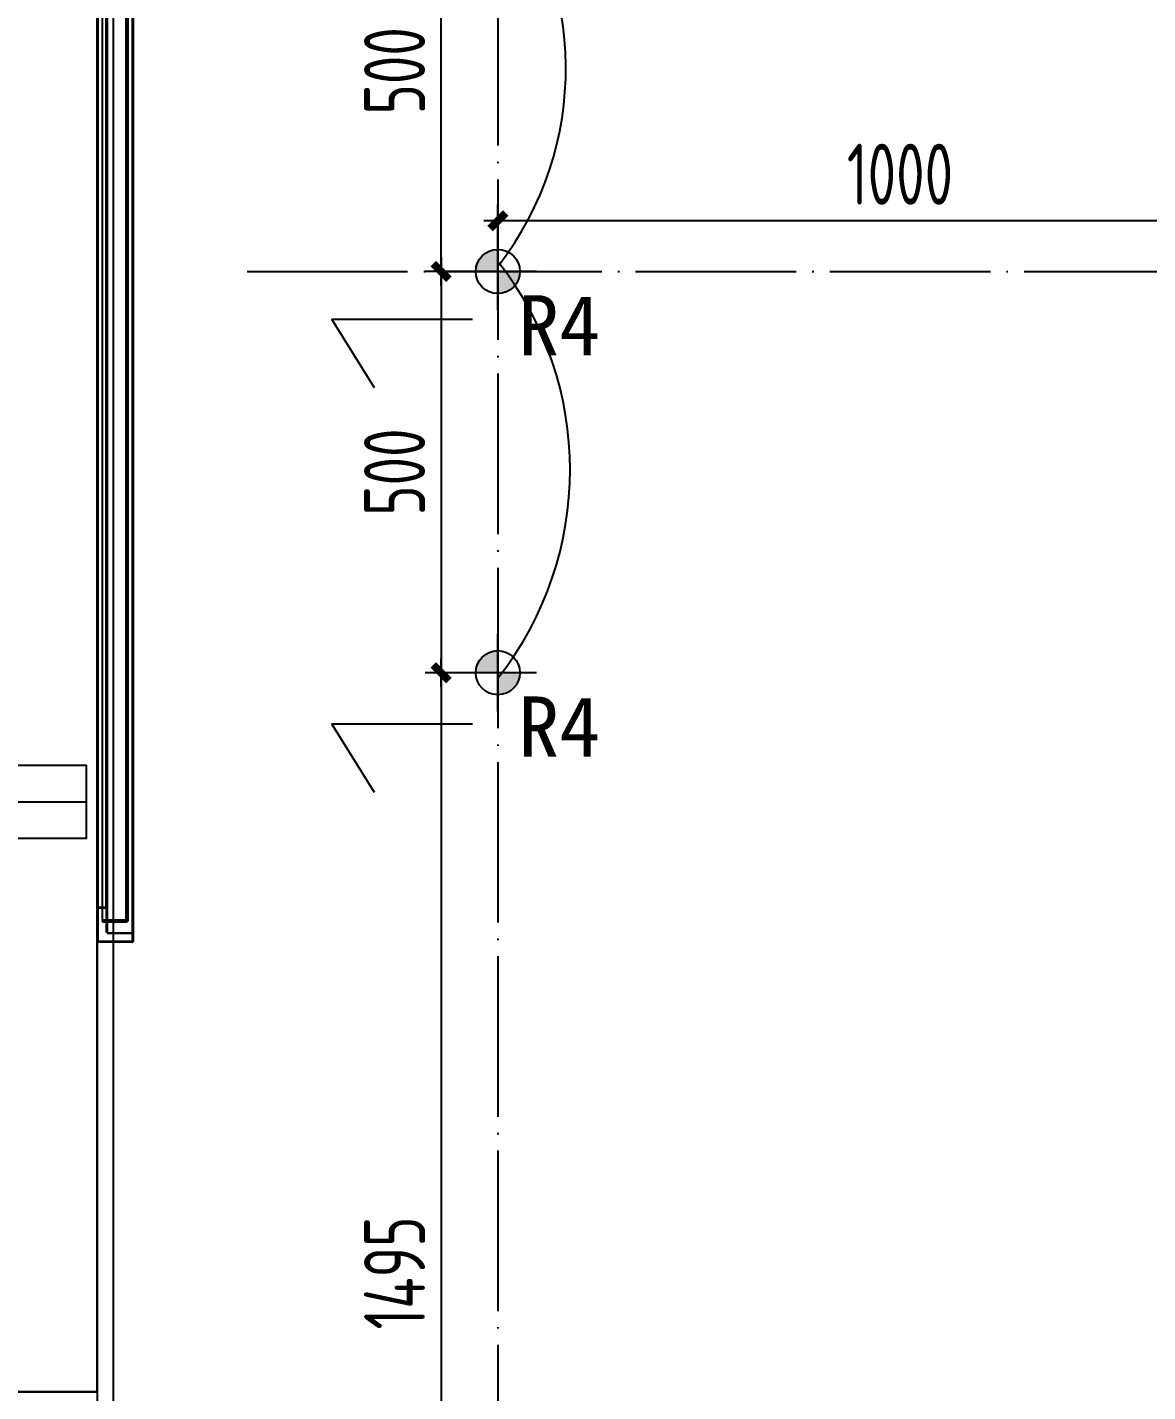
# Model space of a CAD drawing. Extents: x 11992 to 29481, y -6727 to 6811.
# Drawn here: x 19013 to 20409, y 431 to 2131 of the extents above; entities that cross this region are included whole.
import ezdxf

# ---------------------------------------------------------------- set-up
doc = ezdxf.new("R2010")
doc.units = 0
doc.header["$MEASUREMENT"] = 0
doc.linetypes.add('DOTE', pattern=[2.42, 2, -0.2, 0.02, -0.2])
doc.layers.get('0').update_dxf_attribs({"color": 8, "linetype": 'CONTINUOUS'})
doc.layers.get('Defpoints').update_dxf_attribs({"color": 8, "linetype": 'CONTINUOUS'})
for name, color, linetype in [('FF-FINISH【完成面】', 8, 'CONTINUOUS'), ('zoylight 2射灯', 1, 'CONTINUOUS'), ('zoylight 3编号', 7, 'CONTINUOUS'), ('zoylight 4标注', 9, 'CONTINUOUS'), ('zoylight 5回路', 4, 'CONTINUOUS')]:
    doc.layers.add(name, color=color, linetype=linetype)
doc.styles.add('CCD-DIM', font='archs.shx', dxfattribs={"width": 0.8})
doc.styles.add('TFB MS 3mm at 1 to 25', font='arial.ttf', dxfattribs={"height": 75})
doc.dimstyles.new('zoylight_DIM_40', dxfattribs={"dimscale": 40, "dimtxt": 1.9, "dimasz": 0.4, "dimexe": 0.5, "dimexo": 0.5, "dimgap": 0.5, "dimtad": 1, "dimdec": 0, "dimrnd": 5, "dimzin": 12, "dimdsep": 46, "dimtxsty": 'CCD-DIM', "dimblk": 'CCD_Dimension_Tick', "dimcen": 0.125, "dimclrd": 44, "dimclre": 44, "dimclrt": 50, "dimadec": 0, "dimazin": 0, "dimtfac": 1, "dimtdec": 0, "dimtmove": 2, "dimatfit": 3, "dimldrblk": 'CCD_Leader_Dot', "dimfxl": 0, "dimtvp": 1, "dimtolj": 1, "dimtzin": 0, "dimarcsym": 0})

# ---------------------------------------------------------------- blocks, each defined once
blk = doc.blocks.new('CCD_Dimension_Tick')
at = {"color": 0, "linetype": 'ByBlock'}
for p, q in [((-1.09, 0), (0, 0)), ((0, 0), (1.09, 0))]:
    blk.add_line(p, q, dxfattribs=at)
at = {"color": 0, "linetype": 'Continuous', "const_width": 0.608}
blk.add_lwpolyline([(-0.61, -0.61), (0.61, 0.61)], dxfattribs=at)
blk = doc.blocks.new('*D29')
at = {"layer": 'Defpoints', "color": 0, "linetype": 'Continuous'}
for p in [(19598.8, 1889.5), (19598.8, 1826.4, 2437.4), (20601, 1826.4, 2437.4)]:
    blk.add_point(p, dxfattribs=at)
at = {"layer": 'zoylight 4标注', "color": 44, "linetype": 'Continuous', "lineweight": -2}
blk.add_line((19598.8, 1846.4), (19598.8, 1909.5), dxfattribs=at)
at = {"layer": 'zoylight 4标注', "color": 44, "lineweight": -2}
for p, q in [((20601, 1846.4), (20601, 1909.5)), ((20585, 1889.5), (19614.8, 1889.5))]:
    blk.add_line(p, q, dxfattribs=at)
at = {"layer": 'zoylight 4标注', "color": 44, "linetype": 'Continuous', "lineweight": -2, "xscale": 16, "yscale": 16, "zscale": 16, "rotation": 180}
blk.add_blockref('CCD_Dimension_Tick', (19598.8, 1889.5), dxfattribs=at)
at = {"layer": 'zoylight 4标注', "color": 44, "linetype": 'Continuous', "lineweight": -2, "xscale": 16, "yscale": 16, "zscale": 16}
blk.add_blockref('CCD_Dimension_Tick', (20601, 1889.5), dxfattribs=at)
at = {"layer": 'zoylight 4标注', "color": 50, "linetype": 'Continuous', "insert": (20099.9, 1947.5), "char_height": 76, "attachment_point": 5, "style": 'CCD-DIM'}
blk.add_mtext('\\A1;1000', dxfattribs=at)
blk = doc.blocks.new('CCD_Leader_Dot')
at = {"color": 0, "linetype": 'ByBlock'}
blk.add_line((-5, 0), (-10, 0), dxfattribs=at)
at = {"color": 0, "linetype": 'ByBlock', "const_width": 5}
blk.add_lwpolyline([(-2.5, 0, 1), (2.5, 0, 1)], format="xyb", close=True, dxfattribs=at)
blk = doc.blocks.new('嵌入式射灯55')
at = {"layer": 'zoylight 2射灯'}
h = blk.add_hatch(color=256, dxfattribs=at)
h.dxf.hatch_style = 1
h.paths.add_polyline_path([(0, 0), (0, 27.5, 0.41421356), (-27.5, 0)])
h.paths.add_polyline_path([(0, -27.5, 0.41421356), (27.5, 0), (0, 0)])
for p, q in [((0, -48.125), (0, 48.125)), ((48.125, 0), (-48.125, 0))]:
    blk.add_line(p, q, dxfattribs=at)
blk.add_circle((0, 0), 27.5, dxfattribs=at)
blk = doc.blocks.new('*D31')
at = {"layer": 'Defpoints', "color": 0, "linetype": 'Continuous'}
for p in [(19528.2, 2326.4), (19598.8, 2326.4, 2437.4), (19598.8, 1826.4, 2437.4)]:
    blk.add_point(p, dxfattribs=at)
at = {"layer": 'zoylight 4标注', "color": 44, "linetype": 'Continuous', "lineweight": -2}
blk.add_line((19578.8, 2326.4), (19508.2, 2326.4), dxfattribs=at)
at = {"layer": 'zoylight 4标注', "color": 44, "lineweight": -2}
for p, q in [((19528.2, 1842.4), (19528.2, 2310.4)), ((19578.8, 1826.4), (19508.2, 1826.4))]:
    blk.add_line(p, q, dxfattribs=at)
at = {"layer": 'zoylight 4标注', "color": 44, "linetype": 'Continuous', "lineweight": -2, "xscale": 16, "yscale": 16, "zscale": 16}
for p, rotation in [((19528.2, 2326.4), 90), ((19528.2, 1826.4), 270)]:
    blk.add_blockref('CCD_Dimension_Tick', p, dxfattribs=dict(at, rotation=rotation))
at = {"layer": 'zoylight 4标注', "color": 50, "linetype": 'Continuous', "insert": (19470.2, 2076.4), "char_height": 76, "attachment_point": 5, "rotation": 90, "style": 'CCD-DIM'}
blk.add_mtext('\\A1;500', dxfattribs=at)
blk = doc.blocks.new('*D32')
at = {"layer": 'Defpoints', "color": 0, "linetype": 'Continuous'}
for p in [(19598.8, 1826.4, 2437.4), (19528.2, 1326.4), (19598.8, 1326.4, 2437.4)]:
    blk.add_point(p, dxfattribs=at)
at = {"layer": 'zoylight 4标注', "color": 44, "lineweight": -2}
for p, q in [((19578.8, 1826.4), (19508.2, 1826.4)), ((19528.2, 1810.4), (19528.2, 1342.4))]:
    blk.add_line(p, q, dxfattribs=at)
at = {"layer": 'zoylight 4标注', "color": 44, "linetype": 'Continuous', "lineweight": -2}
blk.add_line((19578.8, 1326.4), (19508.2, 1326.4), dxfattribs=at)
at = {"layer": 'zoylight 4标注', "color": 44, "linetype": 'Continuous', "lineweight": -2, "xscale": 16, "yscale": 16, "zscale": 16}
for p, rotation in [((19528.2, 1826.4), 90), ((19528.2, 1326.4), 270)]:
    blk.add_blockref('CCD_Dimension_Tick', p, dxfattribs=dict(at, rotation=rotation))
at = {"layer": 'zoylight 4标注', "color": 50, "linetype": 'Continuous', "insert": (19470.2, 1576.4), "char_height": 76, "attachment_point": 5, "rotation": 90, "style": 'CCD-DIM'}
blk.add_mtext('\\A1;500', dxfattribs=at)
blk = doc.blocks.new('*D33')
at = {"layer": 'Defpoints', "color": 0, "linetype": 'Continuous'}
for p in [(19598.8, 1326.4, 2437.4), (19528.2, -169.4), (19598.8, -169.4, 2437.4)]:
    blk.add_point(p, dxfattribs=at)
at = {"layer": 'zoylight 4标注', "color": 44, "lineweight": -2}
for p, q in [((19578.8, 1326.4), (19508.2, 1326.4)), ((19528.2, 1310.4), (19528.2, -153.4))]:
    blk.add_line(p, q, dxfattribs=at)
at = {"layer": 'zoylight 4标注', "color": 44, "linetype": 'Continuous', "lineweight": -2}
blk.add_line((19578.8, -169.4), (19508.2, -169.4), dxfattribs=at)
at = {"layer": 'zoylight 4标注', "color": 44, "linetype": 'Continuous', "lineweight": -2, "xscale": 16, "yscale": 16, "zscale": 16}
for p, rotation in [((19528.2, 1326.4), 90), ((19528.2, -169.4), 270)]:
    blk.add_blockref('CCD_Dimension_Tick', p, dxfattribs=dict(at, rotation=rotation))
at = {"layer": 'zoylight 4标注', "color": 50, "linetype": 'Continuous', "insert": (19470.2, 578.5), "char_height": 76, "attachment_point": 5, "rotation": 90, "style": 'CCD-DIM'}
blk.add_mtext('\\A1;1495', dxfattribs=at)
blk = doc.blocks.new('dfddd')
for p, q in [((0, 90.5), (0, 0)), ((0, 45.2), (380.2, 45.2))]:
    blk.add_line(p, q)
blk.add_lwpolyline([(-233.3, 0), (380.2, 0), (380.2, 90.5), (-233.3, 90.5)], close=True)

msp = doc.modelspace()

# ---------------------------------------------------------------- linework, layer by layer
for p, q in [((19099.6, 3630.6, 559.6), (19099.6, 430.6, 559.6)), ((19099.6, 3630.6, 329.6), (19099.6, 430.6, 329.6)), ((19099.6, 3630.6, -2440.4), (19099.6, 430.6, -2440.4)), ((19099.6, 3630.6, 559.6), (19099.6, 430.6, 559.6)), ((19099.6, 430.6, -2440.4), (19099.6, 3630.6, -2440.4)), ((19099.6, 430.6, -2440.4), (19099.6, 3630.6, -2440.4)), ((19099.6, 430.6, -2640.4), (19099.6, 3630.6, -2640.4)), ((19099.5, 992.4, -2024.2), (19099.5, 2839.1, -2024.2)), ((19099.5, 992.4, -176.3), (19099.5, 2839.1, -176.3)), ((19099.6, 991.9, -2024.7), (19099.6, 2839.6, -2024.7)), ((19099.6, 991.9, -175.8), (19099.6, 2839.6, -175.8)), ((19099.8, 2840, -2025), (19099.8, 991.6, -2025)), ((19099.8, 991.6, -175.5), (19099.8, 2840, -175.5)), ((19100.1, 2840.2, -2025.2), (19100.1, 991.3, -2025.2)), ((19100.1, 991.3, -175.3), (19100.1, 2840.2, -175.3)), ((19100.5, 2840.3, -2025.3), (19100.5, 991.3, -2025.3)), ((19100.5, 991.3, -175.2), (19100.5, 2840.3, -175.2)), ((19143.6, 991.3, -2025.3), (19143.6, 2840.3, -2025.3)), ((19143.6, 991.3, -175.2), (19143.6, 2840.3, -175.2)), ((19144, 991.3, -2025.2), (19144, 2840.2, -2025.2)), ((19144, 991.3, -175.3), (19144, 2840.2, -175.3)), ((19144.3, 2840, -2025), (19144.3, 991.6, -2025)), ((19144.3, 2840, -175.5), (19144.3, 991.6, -175.5)), ((19144.5, 2839.6, -2024.7), (19144.5, 991.9, -2024.7)), ((19144.5, 991.9, -175.8), (19144.5, 2839.6, -175.8)), ((19144.5, 992.4, -2024.2), (19144.5, 2839.1, -2024.2)), ((19144.5, 992.4, -176.3), (19144.5, 2839.1, -176.3)), ((19111.5, 2827.9, -2012.9), (19111.5, 1003.7, -2012.9)), ((19111.5, 1003.7, -187.6), (19111.5, 2827.9, -187.6)), ((19111.6, 2828.4, -2013.4), (19111.6, 1003.2, -2013.4)), ((19111.6, 1003.2, -187.1), (19111.6, 2828.4, -187.1)), ((19111.8, 2828.7, -2013.7), (19111.8, 1002.8, -2013.7)), ((19111.8, 1002.8, -186.7), (19111.8, 2828.7, -186.7)), ((19112.1, 1002.6, -2014), (19112.1, 2828.9, -2014)), ((19112.1, 1002.6, -186.5), (19112.1, 2828.9, -186.5)), ((19112.5, 1002.5, -2014), (19112.5, 2829, -2014)), ((19112.5, 1002.5, -186.5), (19112.5, 2829, -186.5)), ((19143.6, 2829, -2014), (19143.6, 1002.5, -2014)), ((19143.6, 1002.5, -186.5), (19143.6, 2829, -186.5)), ((19144, 2829.1, -2014.1), (19144, 1002.5, -2014.1)), ((19144, 1002.5, -186.4), (19144, 2829.1, -186.4)), ((19144.3, 2829.3, -2014.3), (19144.3, 1002.3, -2014.3)), ((19144.3, 1002.3, -186.2), (19144.3, 2829.3, -186.2)), ((19144.5, 1001.4, -2015.2), (19144.5, 2830.1, -2015.2)), ((19144.5, 1001.4, -185.3), (19144.5, 2830.1, -185.3)), ((19144.5, 2829.6, -2014.7), (19144.5, 1001.9, -2014.7)), ((19144.5, 1001.9, -185.8), (19144.5, 2829.6, -185.8)), ((19106.2, 1018.4, -2000.2), (19106.2, 2813.2, -2000.2)), ((19106.2, 1018.4, -200.2), (19106.2, 2813.2, -200.2)), ((19135.6, 2813.2, -2000.2), (19135.6, 1018.4, -2000.2)), ((19135.6, 1018.4, -200.2), (19135.6, 2813.2, -200.2)), ((19136.6, 2813.2, -2000.1), (19136.6, 1018.4, -2000.1)), ((19136.6, 1018.4, -200.4), (19136.6, 2813.2, -200.4)), ((19137.4, 1018.4, -1999.6), (19137.4, 2813.2, -1999.6)), ((19137.4, 2813.2, -200.9), (19137.4, 1018.4, -200.9)), ((19137.8, 1018.4, -1998.8), (19137.8, 2813.2, -1998.8)), ((19137.8, 2813.2, -201.7), (19137.8, 1018.4, -201.7)), ((19137.9, 2813.2, -202.8), (19137.9, 1018.4, -202.8)), ((19137.9, 1018.4, -1997.7), (19137.9, 2813.2, -1997.7)), ((19099.5, 2798.5, -1983.6), (19099.5, 1033, -1983.6)), ((19099.5, 1033, -216.9), (19099.5, 2798.5, -216.9)), ((19099.6, 2798.1, -1983.1), (19099.6, 1033.5, -1983.1)), ((19099.6, 2798.1, -217.4), (19099.6, 1033.5, -217.4)), ((19099.8, 2797.7, -1982.7), (19099.8, 1033.8, -1982.7)), ((19099.8, 2797.7, -217.8), (19099.8, 1033.8, -217.8)), ((19100.1, 1034, -1982.5), (19100.1, 2797.5, -1982.5)), ((19100.1, 2797.5, -218), (19100.1, 1034, -218)), ((19100.5, 1034.1, -1982.5), (19100.5, 2797.4, -1982.5)), ((19100.5, 2797.4, -218), (19100.5, 1034.1, -218)), ((19110.6, 2797.4, -1982.5), (19110.6, 1034.1, -1982.5)), ((19110.6, 2797.4, -218), (19110.6, 1034.1, -218)), ((19111, 2797.5, -1982.5), (19111, 1034, -1982.5)), ((19111, 2797.5, -218), (19111, 1034, -218)), ((19111.3, 2797.7, -1982.7), (19111.3, 1033.8, -1982.7)), ((19111.3, 2797.7, -217.8), (19111.3, 1033.8, -217.8)), ((19111.5, 1033, -1983.6), (19111.5, 2798.5, -1983.6)), ((19111.5, 1033, -216.9), (19111.5, 2798.5, -216.9)), ((19111.5, 1033.5, -1983.1), (19111.5, 2798.1, -1983.1)), ((19111.5, 2798.1, -217.4), (19111.5, 1033.5, -217.4)), ((19099.6, 1033.5, -1983.1), (19099.5, 1033, -1983.6)), ((19099.5, 1033, -216.9), (19099.6, 1033.5, -217.4)), ((19099.6, 1033.1, -1983), (19099.5, 1032.6, -1983.4)), ((19099.5, 1032.6, -217.1), (19099.6, 1033.1, -217.5)), ((19099.5, 992.4, -2024.2), (19099.5, 1033, -1983.6)), ((19099.5, 992.4, -176.3), (19099.5, 1033, -216.9)), ((19099.5, 1032.6, -1983.4), (19099.5, 1033, -1983.6)), ((19099.5, 1033, -216.9), (19099.5, 1032.6, -217.1)), ((19099.6, 1032.9, -218), (19099.5, 1032.4, -217.5)), ((19099.6, 1032.9, -1982.5), (19099.5, 1032.4, -1983)), ((19099.5, 1032.4, -1983), (19099.5, 1032.6, -1983.4)), ((19099.5, 1032.6, -1983.4), (19099.5, 992, -2024)), ((19099.5, 1032.4, -217.5), (19099.5, 1032.6, -217.1)), ((19099.5, 992, -176.5), (19099.5, 1032.6, -217.1)), ((19099.5, 991.8, -176.9), (19099.5, 1032.4, -217.5)), ((19099.5, 1032.4, -217.5), (19099.5, 1032.4, -1983)), ((19099.5, 991.8, -2023.6), (19099.5, 1032.4, -1983)), ((19099.6, 1033.5, -1983.1), (19099.8, 1033.8, -1982.7)), ((19099.6, 1033.5, -217.4), (19099.8, 1033.8, -217.8)), ((19099.6, 1033.1, -1983), (19099.6, 1033.5, -1983.1)), ((19099.6, 1033.5, -217.4), (19099.6, 1033.1, -217.5)), ((19099.6, 1033.1, -1983), (19099.8, 1033.4, -1982.6)), ((19099.6, 1033.1, -217.5), (19099.8, 1033.4, -217.9)), ((19099.6, 1032.9, -218), (19099.8, 1033.3, -218.3)), ((19099.6, 1032.9, -1982.5), (19099.8, 1033.3, -1982.2)), ((19099.6, 1032.9, -1982.5), (19099.6, 1033.1, -1983)), ((19099.6, 1032.9, -218), (19099.6, 1033.1, -217.5)), ((19099.6, 1032.9, -218), (19099.6, 1032.9, -1982.5)), ((19099.8, 1033.8, -1982.7), (19100.1, 1034, -1982.5)), ((19099.8, 1033.8, -217.8), (19100.1, 1034, -218)), ((19099.8, 1033.8, -1982.7), (19099.8, 1033.4, -1982.6)), ((19099.8, 1033.8, -217.8), (19099.8, 1033.4, -217.9)), ((19099.8, 1033.4, -1982.6), (19100.1, 1033.6, -1982.4)), ((19099.8, 1033.4, -217.9), (19100.1, 1033.6, -218.1)), ((19099.8, 1033.3, -1982.2), (19100.1, 1033.5, -1982)), ((19099.8, 1033.3, -218.3), (19100.1, 1033.5, -218.5)), ((19099.8, 1033.3, -1982.2), (19099.8, 1033.4, -1982.6)), ((19099.8, 1033.3, -218.3), (19099.8, 1033.4, -217.9)), ((19099.8, 1033.3, -218.3), (19099.8, 1033.3, -1982.2)), ((19100.5, 1034.1, -1982.5), (19100.1, 1034, -1982.5)), ((19100.5, 1034.1, -218), (19100.1, 1034, -218)), ((19100.1, 1034, -1982.5), (19100.1, 1033.6, -1982.4)), ((19100.1, 1034, -218), (19100.1, 1033.6, -218.1)), ((19100.5, 1033.7, -1982.3), (19100.1, 1033.6, -1982.4)), ((19100.5, 1033.7, -218.2), (19100.1, 1033.6, -218.1)), ((19100.5, 1033.6, -218.6), (19100.1, 1033.5, -218.5)), ((19100.5, 1033.6, -1981.9), (19100.1, 1033.5, -1982)), ((19100.1, 1033.5, -1982), (19100.1, 1033.6, -1982.4)), ((19100.1, 1033.5, -218.5), (19100.1, 1033.6, -218.1)), ((19100.1, 1033.5, -218.5), (19100.1, 1033.5, -1982)), ((19100.5, 1034.1, -1982.5), (19110.6, 1034.1, -1982.5)), ((19100.5, 1034.1, -218), (19110.6, 1034.1, -218)), ((19100.5, 1033.7, -1982.3), (19100.5, 1034.1, -1982.5)), ((19100.5, 1034.1, -218), (19100.5, 1033.7, -218.2)), ((19100.5, 1033.6, -1981.9), (19100.5, 1033.7, -1982.3)), ((19100.5, 1033.7, -1982.3), (19110.6, 1033.7, -1982.3)), ((19100.5, 1033.6, -218.6), (19100.5, 1033.7, -218.2)), ((19100.5, 1033.7, -218.2), (19110.6, 1033.7, -218.2)), ((19100.5, 1033.6, -218.6), (19100.5, 1033.6, -1981.9)), ((19100.5, 1033.6, -218.6), (19110.6, 1033.6, -218.6)), ((19100.5, 1033.6, -1981.9), (19110.6, 1033.6, -1981.9)), ((19110.6, 1034.1, -1982.5), (19111, 1034, -1982.5)), ((19111, 1034, -218), (19110.6, 1034.1, -218)), ((19110.6, 1034.1, -1982.5), (19110.6, 1033.7, -1982.3)), ((19110.6, 1034.1, -218), (19110.6, 1033.7, -218.2)), ((19110.6, 1033.6, -1981.9), (19110.6, 1033.7, -1982.3)), ((19110.6, 1033.7, -1982.3), (19111, 1033.6, -1982.4)), ((19110.6, 1033.6, -218.6), (19110.6, 1033.7, -218.2)), ((19111, 1033.6, -218.1), (19110.6, 1033.7, -218.2)), ((19110.6, 1033.6, -218.6), (19110.6, 1033.6, -1981.9)), ((19110.6, 1033.6, -1981.9), (19111, 1033.5, -1982)), ((19111, 1033.5, -218.5), (19110.6, 1033.6, -218.6)), ((19111, 1034, -1982.5), (19111.3, 1033.8, -1982.7)), ((19111, 1034, -218), (19111.3, 1033.8, -217.8)), ((19111, 1034, -1982.5), (19111, 1033.6, -1982.4)), ((19111, 1034, -218), (19111, 1033.6, -218.1)), ((19111, 1033.5, -1982), (19111, 1033.6, -1982.4)), ((19111, 1033.6, -1982.4), (19111.3, 1033.4, -1982.6)), ((19111, 1033.5, -218.5), (19111, 1033.6, -218.1)), ((19111, 1033.6, -218.1), (19111.3, 1033.4, -217.9)), ((19111, 1033.5, -218.5), (19111, 1033.5, -1982)), ((19111, 1033.5, -218.5), (19111.3, 1033.3, -218.3)), ((19111, 1033.5, -1982), (19111.3, 1033.3, -1982.2)), ((19111.3, 1033.8, -1982.7), (19111.5, 1033.5, -1983.1)), ((19111.3, 1033.8, -217.8), (19111.5, 1033.5, -217.4)), ((19111.3, 1033.8, -1982.7), (19111.3, 1033.4, -1982.6)), ((19111.3, 1033.8, -217.8), (19111.3, 1033.4, -217.9)), ((19111.3, 1033.3, -1982.2), (19111.3, 1033.4, -1982.6)), ((19111.5, 1033.1, -1983), (19111.3, 1033.4, -1982.6)), ((19111.3, 1033.3, -218.3), (19111.3, 1033.4, -217.9)), ((19111.3, 1033.4, -217.9), (19111.5, 1033.1, -217.5)), ((19111.3, 1033.3, -218.3), (19111.3, 1033.3, -1982.2)), ((19111.3, 1033.3, -1982.2), (19111.5, 1032.9, -1982.5)), ((19111.3, 1033.3, -218.3), (19111.5, 1032.9, -218)), ((19111.5, 1033.5, -1983.1), (19111.5, 1033, -1983.6)), ((19111.5, 1033, -216.9), (19111.5, 1033.5, -217.4)), ((19111.5, 1033.1, -1983), (19111.5, 1033.5, -1983.1)), ((19111.5, 1033.5, -217.4), (19111.5, 1033.1, -217.5)), ((19111.5, 1033.1, -1983), (19111.5, 1032.6, -1983.4)), ((19111.5, 1032.9, -1982.5), (19111.5, 1033.1, -1983)), ((19111.5, 1032.9, -218), (19111.5, 1033.1, -217.5)), ((19111.5, 1032.6, -217.1), (19111.5, 1033.1, -217.5)), ((19111.5, 1033, -1983.6), (19111.5, 1003.7, -2012.9)), ((19111.5, 1033, -216.9), (19111.5, 1003.7, -187.6)), ((19111.5, 1033, -216.9), (19111.5, 1032.6, -217.1)), ((19111.5, 1032.6, -1983.4), (19111.5, 1033, -1983.6)), ((19111.5, 1032.9, -1982.5), (19111.5, 1032.4, -1983)), ((19111.5, 1032.9, -218), (19111.5, 1032.9, -1982.5)), ((19111.5, 1032.9, -218), (19111.5, 1032.4, -217.5)), ((19111.5, 1032.6, -1983.4), (19111.5, 1003.3, -2012.8)), ((19111.5, 1032.4, -1983), (19111.5, 1032.6, -1983.4)), ((19111.5, 1032.4, -217.5), (19111.5, 1032.6, -217.1)), ((19111.5, 1032.6, -217.1), (19111.5, 1003.3, -187.7)), ((19111.5, 1032.4, -217.5), (19111.5, 1032.4, -1983)), ((19111.5, 1032.4, -217.5), (19111.5, 1003.1, -188.1)), ((19111.5, 1032.4, -1983), (19111.5, 1003.1, -2012.3)), ((19106.2, 1018.4, -2000.2), (19135.6, 1018.4, -2000.2)), ((19106.2, 1018.4, -200.2), (19135.6, 1018.4, -200.2)), ((19106.2, 1018.4, -2000.2), (19106.2, 1017.2, -2000.1)), ((19106.2, 1018.4, -200.2), (19106.2, 1017.2, -200.4)), ((19106.2, 1017.2, -2000.1), (19135.6, 1017.2, -2000.1)), ((19106.2, 1016.4, -1999.6), (19106.2, 1017.2, -2000.1)), ((19106.2, 1017.2, -200.4), (19135.6, 1017.2, -200.4)), ((19106.2, 1016.4, -200.9), (19106.2, 1017.2, -200.4)), ((19135.6, 1016.4, -1999.6), (19106.2, 1016.4, -1999.6)), ((19135.6, 1016.4, -200.9), (19106.2, 1016.4, -200.9)), ((19106.2, 1016.4, -200.9), (19106.2, 1015.9, -201.7)), ((19106.2, 1016.4, -1999.6), (19106.2, 1015.9, -1998.8)), ((19106.2, 1015.9, -201.7), (19135.6, 1015.9, -201.7)), ((19106.2, 1015.8, -202.8), (19106.2, 1015.9, -201.7)), ((19106.2, 1015.8, -1997.7), (19106.2, 1015.9, -1998.8)), ((19106.2, 1015.9, -1998.8), (19135.6, 1015.9, -1998.8)), ((19106.2, 1015.8, -202.8), (19135.6, 1015.8, -202.8)), ((19106.2, 1015.8, -1997.7), (19106.2, 1015.8, -202.8)), ((19106.2, 1015.8, -1997.7), (19135.6, 1015.8, -1997.7)), ((19111.5, 1003.7, -2012.9), (19111.6, 1003.2, -2013.4)), ((19111.5, 1003.3, -2012.8), (19111.5, 1003.7, -2012.9)), ((19111.5, 1003.1, -2012.3), (19111.5, 1003.3, -2012.8)), ((19111.5, 1003.3, -2012.8), (19111.6, 1002.8, -2013.3)), ((19111.5, 1003.1, -188.1), (19111.5, 1003.1, -2012.3)), ((19111.5, 1003.1, -2012.3), (19111.6, 1002.6, -2012.8)), ((19111.5, 1003.7, -187.6), (19111.6, 1003.2, -187.1)), ((19111.5, 1003.7, -187.6), (19111.5, 1003.3, -187.7)), ((19111.5, 1003.1, -188.1), (19111.5, 1003.3, -187.7)), ((19111.5, 1003.3, -187.7), (19111.6, 1002.8, -187.2)), ((19111.6, 1003.2, -2013.4), (19111.8, 1002.8, -2013.7)), ((19111.6, 1003.2, -187.1), (19111.8, 1002.8, -186.7)), ((19111.6, 1003.2, -187.1), (19111.6, 1002.8, -187.2)), ((19111.6, 1003.2, -2013.4), (19111.6, 1002.8, -2013.3)), ((19111.5, 1003.1, -188.1), (19111.6, 1002.6, -187.7)), ((19135.6, 1018.4, -2000.2), (19136.6, 1018.4, -2000.1)), ((19135.6, 1018.4, -2000.2), (19135.6, 1017.2, -2000.1)), ((19135.6, 1018.4, -200.2), (19135.6, 1017.2, -200.4)), ((19135.6, 1018.4, -200.2), (19136.6, 1018.4, -200.4)), ((19135.6, 1017.2, -2000.1), (19136.6, 1017.3, -1999.9)), ((19135.6, 1017.2, -200.4), (19136.6, 1017.3, -200.6)), ((19135.6, 1016.4, -1999.6), (19135.6, 1017.2, -2000.1)), ((19135.6, 1016.4, -200.9), (19135.6, 1017.2, -200.4)), ((19135.6, 1016.4, -1999.6), (19136.4, 1016.5, -1999.5)), ((19135.6, 1016.4, -200.9), (19136.4, 1016.5, -201)), ((19135.6, 1016.4, -1999.6), (19135.6, 1015.9, -1998.8)), ((19135.6, 1016.4, -200.9), (19135.6, 1015.9, -201.7)), ((19135.6, 1015.9, -1998.8), (19136.6, 1016.1, -1998.7)), ((19135.6, 1015.9, -201.7), (19136.6, 1016.1, -201.8)), ((19135.6, 1015.8, -1997.7), (19135.6, 1015.9, -1998.8)), ((19135.6, 1015.8, -1997.7), (19136.6, 1015.9, -1997.7)), ((19135.6, 1015.8, -202.8), (19136.6, 1015.9, -202.8)), ((19135.6, 1015.8, -202.8), (19135.6, 1015.9, -201.7)), ((19135.6, 1015.8, -1997.7), (19135.6, 1015.8, -202.8)), ((19136.4, 1016.5, -1999.5), (19136.6, 1017.3, -1999.9)), ((19136.4, 1016.5, -201), (19136.6, 1017.3, -200.6)), ((19137.1, 1016.7, -1999.3), (19136.4, 1016.5, -1999.5)), ((19137.1, 1016.7, -201.2), (19136.4, 1016.5, -201)), ((19136.4, 1016.5, -1999.5), (19136.6, 1016.1, -1998.7)), ((19136.4, 1016.5, -201), (19136.6, 1016.1, -201.8)), ((19136.6, 1018.4, -2000.1), (19136.6, 1017.3, -1999.9)), ((19137.4, 1018.4, -1999.6), (19136.6, 1018.4, -2000.1)), ((19136.6, 1018.4, -200.4), (19136.6, 1017.3, -200.6)), ((19137.4, 1018.4, -200.9), (19136.6, 1018.4, -200.4)), ((19137.3, 1017.5, -1999.5), (19136.6, 1017.3, -1999.9)), ((19137.3, 1017.5, -201), (19136.6, 1017.3, -200.6)), ((19137.3, 1016.5, -1998.6), (19136.6, 1016.1, -1998.7)), ((19137.3, 1016.5, -201.9), (19136.6, 1016.1, -201.8)), ((19137.4, 1016.4, -1997.7), (19136.6, 1015.9, -1997.7)), ((19137.4, 1016.4, -202.8), (19136.6, 1015.9, -202.8)), ((19136.6, 1015.9, -1997.7), (19136.6, 1016.1, -1998.7)), ((19136.6, 1015.9, -202.8), (19136.6, 1016.1, -201.8)), ((19136.6, 1015.9, -1997.7), (19136.6, 1015.9, -202.8)), ((19137.1, 1016.7, -1999.3), (19137.3, 1017.5, -1999.5)), ((19137.1, 1016.7, -201.2), (19137.3, 1017.5, -201)), ((19137.1, 1016.7, -1999.3), (19137.3, 1016.5, -1998.6)), ((19137.1, 1016.7, -201.2), (19137.3, 1016.5, -201.9)), ((19137.4, 1018.4, -1999.6), (19137.3, 1017.5, -1999.5)), ((19137.4, 1018.4, -200.9), (19137.3, 1017.5, -201)), ((19137.3, 1017.5, -1999.5), (19137.6, 1017.3, -1998.7)), ((19137.3, 1017.5, -201), (19137.6, 1017.3, -201.8)), ((19137.3, 1016.5, -1998.6), (19137.6, 1017.3, -1998.7)), ((19137.3, 1016.5, -201.9), (19137.6, 1017.3, -201.8)), ((19137.4, 1016.4, -1997.7), (19137.3, 1016.5, -1998.6)), ((19137.4, 1016.4, -202.8), (19137.3, 1016.5, -201.9)), ((19137.4, 1018.4, -1999.6), (19137.8, 1018.4, -1998.8)), ((19137.4, 1018.4, -200.9), (19137.8, 1018.4, -201.7)), ((19137.4, 1016.4, -1997.7), (19137.8, 1017.2, -1997.7)), ((19137.4, 1016.4, -202.8), (19137.8, 1017.2, -202.8)), ((19137.4, 1016.4, -1997.7), (19137.4, 1016.4, -202.8)), ((19137.8, 1018.4, -1998.8), (19137.6, 1017.3, -1998.7)), ((19137.8, 1018.4, -201.7), (19137.6, 1017.3, -201.8)), ((19137.8, 1017.2, -1997.7), (19137.6, 1017.3, -1998.7)), ((19137.8, 1017.2, -202.8), (19137.6, 1017.3, -201.8)), ((19137.9, 1018.4, -1997.7), (19137.8, 1017.2, -1997.7)), ((19137.9, 1018.4, -1997.7), (19137.8, 1018.4, -1998.8)), ((19137.9, 1018.4, -202.8), (19137.8, 1018.4, -201.7)), ((19137.9, 1018.4, -202.8), (19137.8, 1017.2, -202.8)), ((19137.8, 1017.2, -1997.7), (19137.8, 1017.2, -202.8)), ((19137.9, 1018.4, -1997.7), (19137.9, 1018.4, -202.8)), ((19099.5, 992.4, -2024.2), (19099.6, 991.9, -2024.7)), ((19099.5, 992.4, -176.3), (19099.6, 991.9, -175.8)), ((19099.5, 992.4, -176.3), (19099.5, 992, -176.5)), ((19099.5, 992.4, -2024.2), (19099.5, 992, -2024)), ((19099.5, 991.8, -2023.6), (19099.5, 992, -2024)), ((19099.5, 992, -2024), (19099.6, 991.5, -2024.5)), ((19099.5, 991.8, -176.9), (19099.5, 992, -176.5)), ((19099.5, 992, -176.5), (19099.6, 991.5, -176)), ((19099.5, 991.8, -176.9), (19099.5, 991.8, -2023.6)), ((19099.6, 991.3, -176.4), (19099.5, 991.8, -176.9)), ((19099.5, 991.8, -2023.6), (19099.6, 991.3, -2024.1)), ((19099.6, 991.9, -2024.7), (19099.8, 991.6, -2025)), ((19099.8, 991.6, -175.5), (19099.6, 991.9, -175.8)), ((19099.6, 991.9, -175.8), (19099.6, 991.5, -176)), ((19099.6, 991.9, -2024.7), (19099.6, 991.5, -2024.5)), ((19099.6, 991.3, -2024.1), (19099.6, 991.5, -2024.5)), ((19099.6, 991.5, -2024.5), (19099.8, 991.1, -2024.9)), ((19099.6, 991.3, -176.4), (19099.6, 991.5, -176)), ((19099.6, 991.5, -176), (19099.8, 991.1, -175.6)), ((19099.6, 991.3, -176.4), (19099.6, 991.3, -2024.1)), ((19099.6, 991.3, -176.4), (19099.8, 991, -176)), ((19099.6, 991.3, -2024.1), (19099.8, 991, -2024.5)), ((19100.1, 991.3, -2025.2), (19099.8, 991.6, -2025)), ((19100.1, 991.3, -175.3), (19099.8, 991.6, -175.5)), ((19099.8, 991.6, -175.5), (19099.8, 991.1, -175.6)), ((19099.8, 991.6, -2025), (19099.8, 991.1, -2024.9)), ((19099.8, 991, -2024.5), (19099.8, 991.1, -2024.9)), ((19100.1, 990.9, -2025.1), (19099.8, 991.1, -2024.9)), ((19099.8, 991, -176), (19099.8, 991.1, -175.6)), ((19100.1, 990.9, -175.4), (19099.8, 991.1, -175.6)), ((19099.8, 991, -176), (19099.8, 991, -2024.5)), ((19100.1, 990.8, -2024.7), (19099.8, 991, -2024.5)), ((19100.1, 990.8, -175.8), (19099.8, 991, -176)), ((19100.5, 991.3, -2025.3), (19100.1, 991.3, -2025.2)), ((19100.5, 991.3, -175.2), (19100.1, 991.3, -175.3)), ((19100.1, 991.3, -175.3), (19100.1, 990.9, -175.4)), ((19100.1, 991.3, -2025.2), (19100.1, 990.9, -2025.1)), ((19100.1, 990.8, -2024.7), (19100.1, 990.9, -2025.1)), ((19100.5, 990.9, -2025.2), (19100.1, 990.9, -2025.1)), ((19100.1, 990.8, -175.8), (19100.1, 990.9, -175.4)), ((19100.5, 990.9, -175.3), (19100.1, 990.9, -175.4)), ((19100.5, 990.7, -175.7), (19100.1, 990.8, -175.8)), ((19100.1, 990.8, -175.8), (19100.1, 990.8, -2024.7)), ((19100.5, 990.7, -2024.7), (19100.1, 990.8, -2024.7)), ((19143.6, 991.3, -2025.3), (19100.5, 991.3, -2025.3)), ((19143.6, 991.3, -175.2), (19100.5, 991.3, -175.2)), ((19100.5, 991.3, -175.2), (19100.5, 990.9, -175.3)), ((19100.5, 991.3, -2025.3), (19100.5, 990.9, -2025.2)), ((19100.5, 990.7, -2024.7), (19100.5, 990.9, -2025.2)), ((19143.6, 990.9, -2025.2), (19100.5, 990.9, -2025.2)), ((19100.5, 990.7, -175.7), (19100.5, 990.9, -175.3)), ((19143.6, 990.9, -175.3), (19100.5, 990.9, -175.3)), ((19143.6, 990.7, -175.7), (19100.5, 990.7, -175.7)), ((19100.5, 990.7, -175.7), (19100.5, 990.7, -2024.7)), ((19143.6, 990.7, -2024.7), (19100.5, 990.7, -2024.7)), ((19111.6, 1002.6, -2012.8), (19111.6, 1002.8, -2013.3)), ((19111.6, 1002.8, -2013.3), (19111.8, 1002.4, -2013.6)), ((19111.6, 1002.6, -187.7), (19111.6, 1002.8, -187.2)), ((19111.6, 1002.8, -187.2), (19111.8, 1002.4, -186.9)), ((19111.6, 1002.6, -187.7), (19111.6, 1002.6, -2012.8)), ((19111.6, 1002.6, -2012.8), (19111.8, 1002.3, -2013.2)), ((19111.6, 1002.6, -187.7), (19111.8, 1002.3, -187.3)), ((19112.1, 1002.6, -2014), (19111.8, 1002.8, -2013.7)), ((19111.8, 1002.8, -186.7), (19112.1, 1002.6, -186.5)), ((19111.8, 1002.8, -186.7), (19111.8, 1002.4, -186.9)), ((19111.8, 1002.8, -2013.7), (19111.8, 1002.4, -2013.6)), ((19112.1, 1002.2, -2013.8), (19111.8, 1002.4, -2013.6)), ((19111.8, 1002.3, -2013.2), (19111.8, 1002.4, -2013.6)), ((19111.8, 1002.3, -187.3), (19111.8, 1002.4, -186.9)), ((19112.1, 1002.2, -186.7), (19111.8, 1002.4, -186.9)), ((19112.1, 1002.1, -2013.4), (19111.8, 1002.3, -2013.2)), ((19111.8, 1002.3, -187.3), (19111.8, 1002.3, -2013.2)), ((19112.1, 1002.1, -187.1), (19111.8, 1002.3, -187.3)), ((19112.5, 1002.5, -2014), (19112.1, 1002.6, -2014)), ((19112.5, 1002.5, -186.5), (19112.1, 1002.6, -186.5)), ((19112.1, 1002.6, -186.5), (19112.1, 1002.2, -186.7)), ((19112.1, 1002.6, -2014), (19112.1, 1002.2, -2013.8)), ((19112.1, 1002.1, -2013.4), (19112.1, 1002.2, -2013.8)), ((19112.5, 1002.1, -2013.9), (19112.1, 1002.2, -2013.8)), ((19112.1, 1002.1, -187.1), (19112.1, 1002.2, -186.7)), ((19112.5, 1002.1, -186.6), (19112.1, 1002.2, -186.7)), ((19112.1, 1002.1, -187.1), (19112.1, 1002.1, -2013.4)), ((19112.5, 1002, -2013.5), (19112.1, 1002.1, -2013.4)), ((19112.1, 1002.1, -187.1), (19112.5, 1002, -187)), ((19112.5, 1002.5, -2014), (19143.6, 1002.5, -2014)), ((19112.5, 1002.5, -186.5), (19143.6, 1002.5, -186.5)), ((19112.5, 1002.5, -186.5), (19112.5, 1002.1, -186.6)), ((19112.5, 1002.5, -2014), (19112.5, 1002.1, -2013.9)), ((19112.5, 1002.1, -2013.9), (19143.6, 1002.1, -2013.9)), ((19112.5, 1002, -2013.5), (19112.5, 1002.1, -2013.9)), ((19112.5, 1002, -187), (19112.5, 1002.1, -186.6)), ((19112.5, 1002.1, -186.6), (19143.6, 1002.1, -186.6)), ((19112.5, 1002, -187), (19112.5, 1002, -2013.5)), ((19112.5, 1002, -187), (19143.6, 1002, -187)), ((19112.5, 1002, -2013.5), (19143.6, 1002, -2013.5)), ((19143.6, 1002.5, -2014), (19144, 1002.5, -2014.1)), ((19143.6, 1002.5, -186.5), (19144, 1002.5, -186.4)), ((19143.6, 1002.5, -186.5), (19143.6, 1002.1, -186.6)), ((19143.6, 1002.5, -2014), (19143.6, 1002.1, -2013.9)), ((19143.6, 1002, -2013.5), (19143.6, 1002.1, -2013.9)), ((19143.6, 1002.1, -2013.9), (19144, 1002.1, -2014)), ((19143.6, 1002, -187), (19143.6, 1002.1, -186.6)), ((19143.6, 1002.1, -186.6), (19144, 1002.1, -186.5)), ((19143.6, 1002, -187), (19143.6, 1002, -2013.5)), ((19143.6, 1002, -187), (19144, 1001.9, -187)), ((19143.6, 1002, -2013.5), (19144, 1001.9, -2013.5)), ((19143.6, 991.3, -2025.3), (19144, 991.3, -2025.2)), ((19143.6, 991.3, -175.2), (19144, 991.3, -175.3)), ((19143.6, 991.3, -175.2), (19143.6, 990.9, -175.3)), ((19143.6, 991.3, -2025.3), (19143.6, 990.9, -2025.2)), ((19143.6, 990.7, -2024.7), (19143.6, 990.9, -2025.2)), ((19143.6, 990.9, -2025.2), (19144, 990.9, -2025.1)), ((19143.6, 990.7, -175.7), (19143.6, 990.9, -175.3)), ((19143.6, 990.9, -175.3), (19144, 990.9, -175.4)), ((19143.6, 990.7, -2024.7), (19144, 990.8, -2024.7)), ((19144, 990.8, -175.8), (19143.6, 990.7, -175.7)), ((19143.6, 990.7, -175.7), (19143.6, 990.7, -2024.7)), ((19144, 1002.5, -2014.1), (19144.3, 1002.3, -2014.3)), ((19144, 1002.5, -186.4), (19144.3, 1002.3, -186.2)), ((19144, 1002.5, -186.4), (19144, 1002.1, -186.5)), ((19144, 1002.5, -2014.1), (19144, 1002.1, -2014)), ((19144, 1001.9, -2013.5), (19144, 1002.1, -2014)), ((19144.3, 1001.8, -2014.2), (19144, 1002.1, -2014)), ((19144, 1001.9, -187), (19144, 1002.1, -186.5)), ((19144.3, 1001.8, -186.3), (19144, 1002.1, -186.5)), ((19144, 1001.9, -187), (19144, 1001.9, -2013.5)), ((19144, 1001.9, -187), (19144.3, 1001.7, -186.7)), ((19144, 1001.9, -2013.5), (19144.3, 1001.7, -2013.8)), ((19144, 991.3, -2025.2), (19144.3, 991.6, -2025)), ((19144, 991.3, -175.3), (19144.3, 991.6, -175.5)), ((19144, 991.3, -175.3), (19144, 990.9, -175.4)), ((19144, 991.3, -2025.2), (19144, 990.9, -2025.1)), ((19144, 990.9, -2025.1), (19144.3, 991.1, -2024.9)), ((19144, 990.9, -175.4), (19144.3, 991.1, -175.6)), ((19144, 990.8, -175.8), (19144.3, 991, -176)), ((19144, 990.8, -2024.7), (19144.3, 991, -2024.5)), ((19144, 990.8, -2024.7), (19144, 990.9, -2025.1)), ((19144, 990.8, -175.8), (19144, 990.9, -175.4)), ((19144, 990.8, -175.8), (19144, 990.8, -2024.7)), ((19144.3, 1002.3, -2014.3), (19144.5, 1001.9, -2014.7)), ((19144.3, 1002.3, -186.2), (19144.5, 1001.9, -185.8)), ((19144.3, 1001.8, -186.3), (19144.3, 1002.3, -186.2)), ((19144.3, 1001.8, -2014.2), (19144.3, 1002.3, -2014.3)), ((19144.3, 1001.7, -2013.8), (19144.3, 1001.8, -2014.2)), ((19144.3, 1001.8, -2014.2), (19144.5, 1001.5, -2014.5)), ((19144.3, 1001.7, -186.7), (19144.3, 1001.8, -186.3)), ((19144.3, 1001.8, -186.3), (19144.5, 1001.5, -186)), ((19144.3, 1001.7, -186.7), (19144.3, 1001.7, -2013.8)), ((19144.5, 1001.4, -186.4), (19144.3, 1001.7, -186.7)), ((19144.3, 1001.7, -2013.8), (19144.5, 1001.4, -2014.1)), ((19144.5, 991.9, -2024.7), (19144.3, 991.6, -2025)), ((19144.5, 991.9, -175.8), (19144.3, 991.6, -175.5)), ((19144.3, 991.6, -175.5), (19144.3, 991.1, -175.6)), ((19144.3, 991.6, -2025), (19144.3, 991.1, -2024.9)), ((19144.5, 991.5, -2024.5), (19144.3, 991.1, -2024.9)), ((19144.5, 991.5, -176), (19144.3, 991.1, -175.6)), ((19144.5, 991.3, -2024.1), (19144.3, 991, -2024.5)), ((19144.3, 991, -176), (19144.5, 991.3, -176.4)), ((19144.3, 991, -2024.5), (19144.3, 991.1, -2024.9)), ((19144.3, 991, -176), (19144.3, 991.1, -175.6)), ((19144.3, 991, -176), (19144.3, 991, -2024.5)), ((19144.5, 1001.4, -2015.2), (19144.5, 1001.9, -2014.7)), ((19144.5, 1001.4, -185.3), (19144.5, 1001.9, -185.8)), ((19144.5, 1001.9, -185.8), (19144.5, 1001.5, -186)), ((19144.5, 1001.5, -2014.5), (19144.5, 1001.9, -2014.7)), ((19144.5, 1001.5, -2014.5), (19144.5, 1001, -2015)), ((19144.5, 1001.4, -2014.1), (19144.5, 1001.5, -2014.5)), ((19144.5, 1001.4, -186.4), (19144.5, 1001.5, -186)), ((19144.5, 1001, -185.5), (19144.5, 1001.5, -186)), ((19144.5, 1001.4, -186.4), (19144.5, 1001.4, -2014.1)), ((19144.5, 1000.9, -185.9), (19144.5, 1001.4, -186.4)), ((19144.5, 1000.9, -2014.6), (19144.5, 1001.4, -2014.1)), ((19144.5, 992.4, -2024.2), (19144.5, 1001.4, -2015.2)), ((19144.5, 1001.4, -2015.2), (19144.5, 1001, -2015)), ((19144.5, 992, -2024), (19144.5, 1001, -2015)), ((19144.5, 1000.9, -2014.6), (19144.5, 1001, -2015)), ((19144.5, 991.8, -2023.6), (19144.5, 1000.9, -2014.6)), ((19144.5, 1000.9, -185.9), (19144.5, 1000.9, -2014.6)), ((19144.5, 992.4, -2024.2), (19144.5, 991.9, -2024.7)), ((19144.5, 992.4, -176.3), (19144.5, 991.9, -175.8)), ((19144.5, 992.4, -2024.2), (19144.5, 992, -2024)), ((19144.5, 991.8, -2023.6), (19144.5, 992, -2024)), ((19144.5, 992, -2024), (19144.5, 991.5, -2024.5)), ((19144.5, 992, -176.5), (19144.5, 991.5, -176)), ((19144.5, 991.9, -175.8), (19144.5, 991.5, -176)), ((19144.5, 991.9, -2024.7), (19144.5, 991.5, -2024.5)), ((19144.5, 991.8, -176.9), (19144.5, 991.8, -2023.6)), ((19144.5, 991.8, -2023.6), (19144.5, 991.3, -2024.1)), ((19144.5, 991.8, -176.9), (19144.5, 991.3, -176.4)), ((19144.5, 991.3, -2024.1), (19144.5, 991.5, -2024.5)), ((19144.5, 991.3, -176.4), (19144.5, 991.5, -176)), ((19144.5, 991.3, -176.4), (19144.5, 991.3, -2024.1)), ((19144.5, 992.4, -176.3), (19144.5, 1001.4, -185.3)), ((19144.5, 1001.4, -185.3), (19144.5, 1001, -185.5)), ((19144.5, 1000.9, -185.9), (19144.5, 1001, -185.5)), ((19144.5, 992, -176.5), (19144.5, 1001, -185.5)), ((19144.5, 1000.9, -185.9), (19144.5, 991.8, -176.9)), ((19144.5, 992.4, -176.3), (19144.5, 992, -176.5)), ((19144.5, 991.8, -176.9), (19144.5, 992, -176.5)), ((12599.6, 430.6, -40.4), (19099.6, 430.6, -40.4)), ((12599.6, 430.6, 379.6), (19099.6, 430.6, 379.6)), ((19099.6, 430.6, -2440.4), (18299.6, 430.6, -2440.4)), ((19099.6, 430.6, 559.6), (18899.6, 430.6, 559.6)), ((19099.6, 430.6, 379.6), (18899.6, 430.6, 379.6)), ((19099.6, 430.6, 559.6), (18899.6, 430.6, 559.6)), ((18899.6, 430.6, -2440.4), (19099.6, 430.6, -2440.4)), ((18899.6, 430.6, -2440.4), (19099.6, 430.6, -2440.4)), ((18899.6, 430.6, -2640.4), (19099.6, 430.6, -2640.4)), ((19099.6, 430.6, 559.6), (19099.6, -3269.4, 559.6)), ((19099.6, 430.6, 559.6), (19099.6, -3269.4, 559.6)), ((19099.6, 430.6, 379.6), (19099.6, -3269.4, 379.6)), ((19099.6, 430.6, 559.6), (19099.6, 430.6, 379.6)), ((19099.6, 430.6, 329.6), (19099.6, -3269.4, 329.6)), ((19099.6, 430.6, 559.6), (19099.6, 430.6, 329.6)), ((19099.6, 430.6, -40.4), (19099.6, -769.4, -40.4)), ((19099.6, 430.6, 379.6), (19099.6, -769.4, 379.6)), ((19099.6, 430.6, -40.4), (19099.6, 430.6, 379.6)), ((19099.6, 430.6, 559.6), (19099.6, 430.6, -2440.4)), ((19099.6, 430.6, -2440.4), (19099.6, 430.6, -2640.4))]:
    msp.add_line(p, q)
at = {"layer": 'FF-FINISH【完成面】', "linetype": 'ByBlock'}
msp.add_line((19119.6, 3610.5), (19119.6, 410.5), dxfattribs=at)
at = {"layer": 'zoylight 4标注', "color": 9, "linetype": 'DOTE', "ltscale": 100}
for p, q in [((19598.8, 3393.1, 2437.4), (19598.8, -2832.4, 2437.4)), ((19286.5, 1826.4), (25252.9, 1826.4))]:
    msp.add_line(p, q, dxfattribs=at)
at = {"layer": 'zoylight 4标注', "linetype": 'Continuous'}
for points in [[(19567.4, 1766.5), (19392.2, 1766.5), (19444.7, 1681.7)], [(19567.4, 1262.3), (19392.2, 1262.3), (19444.7, 1177.5)]]:
    msp.add_lwpolyline(points, dxfattribs=at)
at = {"layer": 'zoylight 5回路', "linetype": 'Continuous'}
for centre, radius, start, end in [((19283.6, 2078.9), 400, 322.3069, 38.7448), ((19269.5, 1579.2), 419.4, 322.0271, 37.9729)]:
    msp.add_arc(centre, radius, start, end, dxfattribs=at)

# ---------------------------------------------------------------- block references
at = {"layer": 'zoylight 2射灯'}
for p in [(19598.8, 1826.4, 2437.4), (19598.8, 1326.4, 2437.4)]:
    msp.add_blockref('嵌入式射灯55', p, dxfattribs=at)
at = {"layer": 'zoylight 3编号'}
msp.add_blockref('dfddd', (18706, 1120.3), dxfattribs=at)

# ---------------------------------------------------------------- texts
at = {"layer": 'zoylight 3编号', "char_height": 75, "width": 104.77, "attachment_point": 1, "style": 'TFB MS 3mm at 1 to 25'}
for insert in [(19624.4, 1796.8, 2437.4), (19624.4, 1296.8, 2437.4)]:
    msp.add_mtext('{\\fSimHei|b0|i0|c134|p49;R4}', dxfattribs=dict(at, insert=insert))

# ---------------------------------------------------------------- dimensions: what is measured, and where the dimension line sits
at = {"layer": 'zoylight 4标注', "linetype": 'Continuous'}
for p1, p2, distance, picture, middle in [((19598.8, 1826.4, 2437.4), (19598.8, 2326.4, 2437.4), 70.5, '*D31', (19470.2, 2076.4)), ((20601, 1826.4, 2437.4), (19598.8, 1826.4, 2437.4), -63.2, '*D29', (20099.9, 1947.5)), ((19598.8, 1826.4, 2437.4), (19598.8, 1326.4, 2437.4), -70.5, '*D32', (19470.2, 1576.4)), ((19598.8, 1326.4, 2437.4), (19598.8, -169.4, 2437.4), -70.5, '*D33', (19470.2, 578.5))]:
    dim = msp.add_aligned_dim(p1=p1, p2=p2, distance=distance, dimstyle='zoylight_DIM_40', dxfattribs=at)
    dim.commit()
    dim.dimension.update_dxf_attribs({"geometry": picture, "text_midpoint": middle})

doc.saveas('drawing.dxf')
